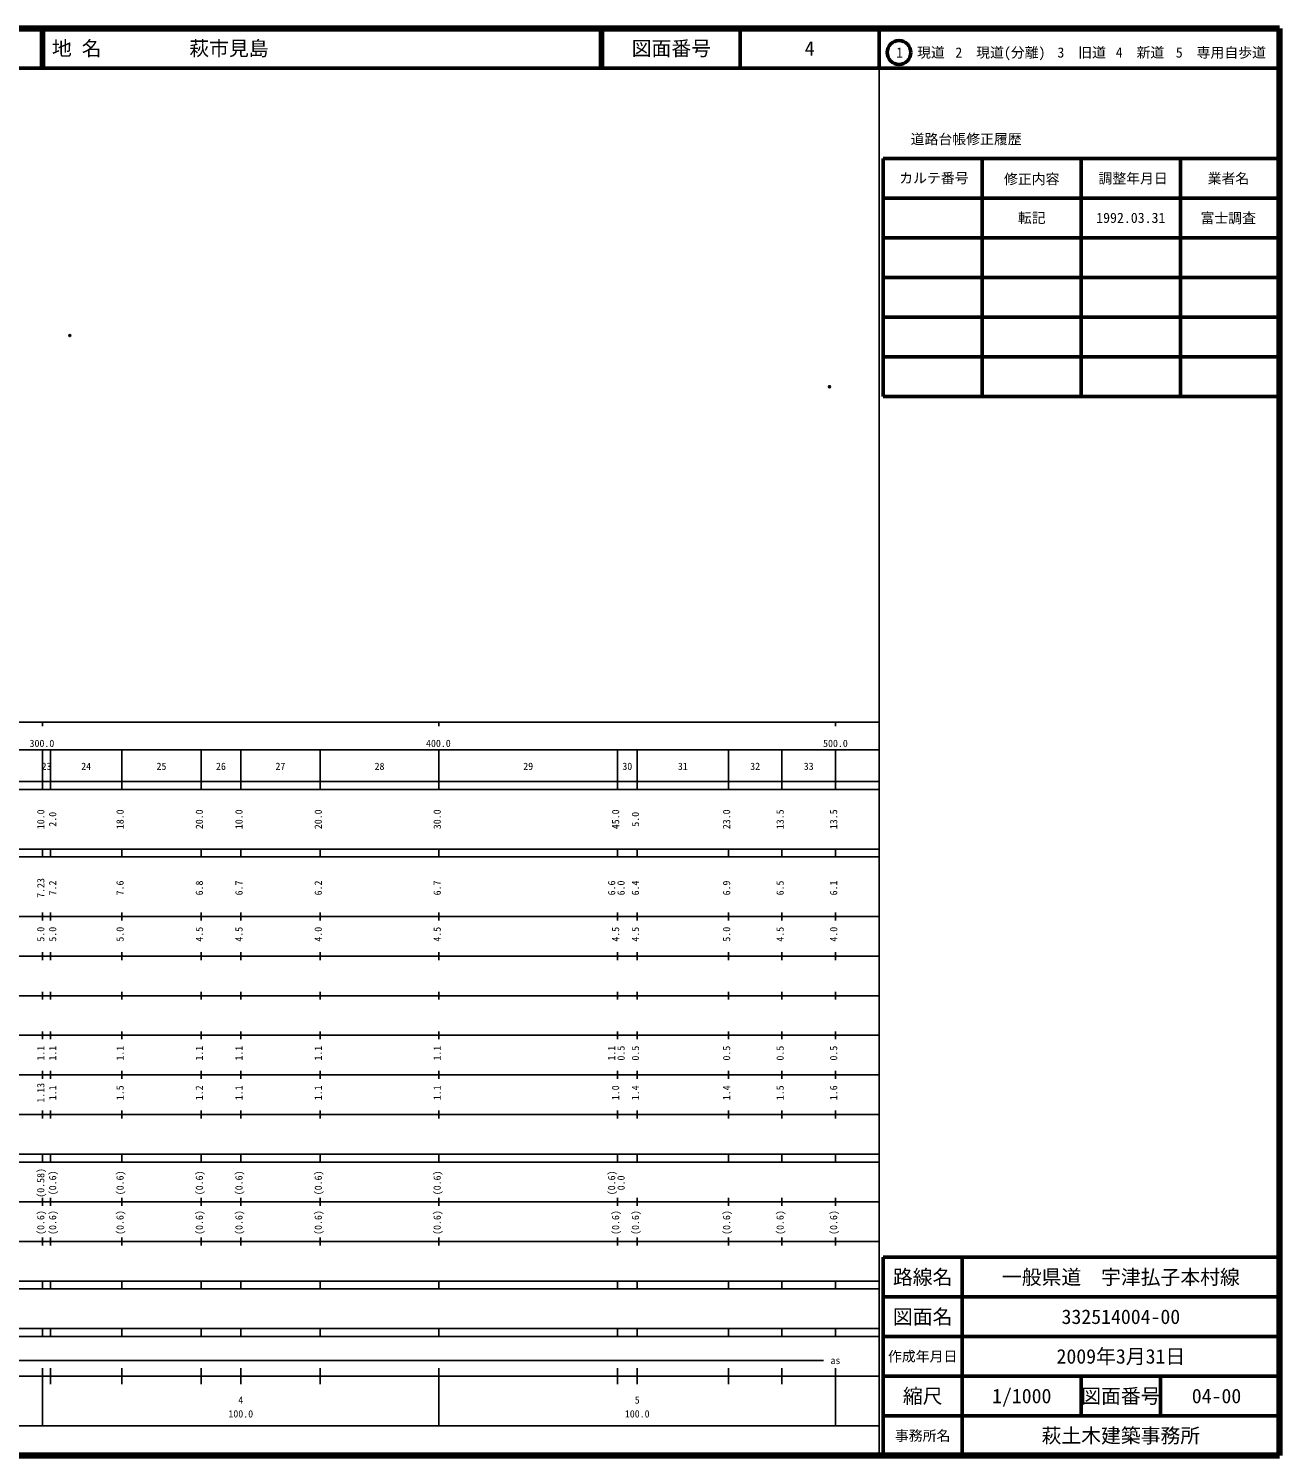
# Model space of a CAD drawing. Units: millimetres on the paper. Extents: x 40 to 680, y 20 to 380.
# Drawn here: x 364.5 to 680, y 20 to 380 of the extents above; entities that cross this region are included whole.
import ezdxf
from ezdxf.enums import TextEntityAlignment as Align

# ---------------------------------------------------------------- set-up
doc = ezdxf.new("R2010")
doc.units = ezdxf.units.MM
doc.header["$PDMODE"] = 32
doc.header["$PDSIZE"] = 0.5
doc.layers.add('M-OTRS', color=6, linetype='Continuous')
doc.layers.add('M-TTL-TXT', color=7, linetype='Continuous')
for name, color, linetype, lineweight in [('M-TTL', 2, 'Continuous', 140), ('M-TTL-BAND', 7, 'Continuous', 25), ('M-TTL-FRAM', 2, 'Continuous', 50), ('M-TTL-LINE', 7, 'Continuous', 50)]:
    doc.layers.add(name, color=color, linetype=linetype, lineweight=lineweight)
doc.styles.add('ＭＳ ゴシック', font='')
doc.styles.get('ＭＳ ゴシック').set_extended_font_data('MS Gothic')

msp = doc.modelspace()

# ---------------------------------------------------------------- linework, layer by layer
at = {"layer": 'M-OTRS'}
for p in [(374.855, 302.528), (566.496, 289.641)]:
    msp.add_point(p, dxfattribs=at)
at = {"layer": 'M-TTL'}
for p, q in [((680, 380), (40, 380)), ((680, 20), (680, 380)), ((40, 20), (680, 20))]:
    msp.add_line(p, q, dxfattribs=at)
at = {"layer": 'M-TTL-BAND'}
for p, q in [((579, 20), (579, 370)), ((40, 205), (579, 205)), ((368, 205), (368, 204)), ((468, 205), (468, 204)), ((568, 205), (568, 204)), ((68, 198), (579, 198)), ((368, 188), (368, 198)), ((370, 188), (370, 198)), ((388, 188), (388, 198)), ((408, 188), (408, 198)), ((418, 188), (418, 198)), ((438, 188), (438, 198)), ((468, 188), (468, 198)), ((513, 188), (513, 198)), ((518, 188), (518, 198)), ((541, 188), (541, 198)), ((554.5, 188), (554.5, 198)), ((568, 188), (568, 198)), ((40, 190), (579, 190)), ((40, 188), (579, 188)), ((40, 173), (579, 173)), ((368, 171), (368, 173)), ((370, 171), (370, 173)), ((388, 171), (388, 173)), ((408, 171), (408, 173)), ((418, 171), (418, 173)), ((438, 171), (438, 173)), ((468, 171), (468, 173)), ((513, 171), (513, 173)), ((518, 171), (518, 173)), ((541, 171), (541, 173)), ((554.5, 171), (554.5, 173)), ((568, 171), (568, 173)), ((40, 171), (579, 171)), ((40, 156), (579, 156)), ((368, 155), (368, 157)), ((370, 155), (370, 157)), ((388, 155), (388, 157)), ((408, 155), (408, 157)), ((418, 155), (418, 157)), ((438, 155), (438, 157)), ((468, 155), (468, 157)), ((513, 155), (513, 157)), ((518, 155), (518, 157)), ((541, 155), (541, 157)), ((554.5, 155), (554.5, 157)), ((568, 155), (568, 157)), ((46, 146), (579, 146)), ((368, 145), (368, 147)), ((370, 145), (370, 147)), ((388, 145), (388, 147)), ((408, 145), (408, 147)), ((418, 145), (418, 147)), ((438, 145), (438, 147)), ((468, 145), (468, 147)), ((513, 145), (513, 147)), ((518, 145), (518, 147)), ((541, 145), (541, 147)), ((554.5, 145), (554.5, 147)), ((568, 145), (568, 147)), ((368, 135), (368, 137)), ((370, 135), (370, 137)), ((388, 135), (388, 137)), ((408, 135), (408, 137)), ((418, 135), (418, 137)), ((438, 135), (438, 137)), ((468, 135), (468, 137)), ((513, 135), (513, 137)), ((518, 135), (518, 137)), ((541, 135), (541, 137)), ((554.5, 135), (554.5, 137)), ((568, 135), (568, 137)), ((52, 136), (579, 136)), ((46, 126), (579, 126)), ((368, 125), (368, 127)), ((370, 125), (370, 127)), ((388, 125), (388, 127)), ((408, 125), (408, 127)), ((418, 125), (418, 127)), ((438, 125), (438, 127)), ((468, 125), (468, 127)), ((513, 125), (513, 127)), ((518, 125), (518, 127)), ((541, 125), (541, 127)), ((554.5, 125), (554.5, 127)), ((568, 125), (568, 127)), ((52, 116), (579, 116)), ((368, 115), (368, 117)), ((370, 115), (370, 117)), ((388, 115), (388, 117)), ((408, 115), (408, 117)), ((418, 115), (418, 117)), ((438, 115), (438, 117)), ((468, 115), (468, 117)), ((513, 115), (513, 117)), ((518, 115), (518, 117)), ((541, 115), (541, 117)), ((554.5, 115), (554.5, 117)), ((568, 115), (568, 117)), ((46, 106), (579, 106)), ((368, 105), (368, 107)), ((370, 105), (370, 107)), ((388, 105), (388, 107)), ((408, 105), (408, 107)), ((418, 105), (418, 107)), ((438, 105), (438, 107)), ((468, 105), (468, 107)), ((513, 105), (513, 107)), ((518, 105), (518, 107)), ((541, 105), (541, 107)), ((554.5, 105), (554.5, 107)), ((568, 105), (568, 107)), ((40, 96), (579, 96)), ((40, 94), (579, 94)), ((368, 94), (368, 96)), ((370, 94), (370, 96)), ((388, 94), (388, 96)), ((408, 94), (408, 96)), ((418, 94), (418, 96)), ((438, 94), (438, 96)), ((468, 94), (468, 96)), ((513, 94), (513, 96)), ((518, 94), (518, 96)), ((541, 94), (541, 96)), ((554.5, 94), (554.5, 96)), ((568, 94), (568, 96)), ((49, 84), (579, 84)), ((368, 83), (368, 85)), ((370, 83), (370, 85)), ((388, 83), (388, 85)), ((408, 83), (408, 85)), ((418, 83), (418, 85)), ((438, 83), (438, 85)), ((468, 83), (468, 85)), ((513, 83), (513, 85)), ((518, 83), (518, 85)), ((541, 83), (541, 85)), ((554.5, 83), (554.5, 85)), ((568, 83), (568, 85)), ((40, 74), (579, 74)), ((368, 73), (368, 75)), ((370, 73), (370, 75)), ((388, 73), (388, 75)), ((408, 73), (408, 75)), ((418, 73), (418, 75)), ((438, 73), (438, 75)), ((468, 73), (468, 75)), ((513, 73), (513, 75)), ((518, 73), (518, 75)), ((541, 73), (541, 75)), ((554.5, 73), (554.5, 75)), ((568, 73), (568, 75)), ((40, 64), (579, 64)), ((40, 62), (579, 62)), ((368, 62), (368, 64)), ((370, 62), (370, 64)), ((388, 62), (388, 64)), ((408, 62), (408, 64)), ((418, 62), (418, 64)), ((438, 62), (438, 64)), ((468, 62), (468, 64)), ((513, 62), (513, 64)), ((518, 62), (518, 64)), ((541, 62), (541, 64)), ((554.5, 62), (554.5, 64)), ((568, 62), (568, 64)), ((40, 52), (579, 52)), ((368, 50), (368, 52)), ((370, 50), (370, 52)), ((388, 50), (388, 52)), ((408, 50), (408, 52)), ((418, 50), (418, 52)), ((438, 50), (438, 52)), ((468, 50), (468, 52)), ((513, 50), (513, 52)), ((518, 50), (518, 52)), ((541, 50), (541, 52)), ((554.5, 50), (554.5, 52)), ((568, 50), (568, 52)), ((40, 50), (579, 50)), ((71, 44), (565, 44)), ((40, 40), (579, 40)), ((368, 27.5), (368, 42)), ((370, 38), (370, 42)), ((388, 38), (388, 42)), ((408, 38), (408, 42)), ((418, 38), (418, 42)), ((438, 38), (438, 42)), ((468, 27.5), (468, 42)), ((513, 38), (513, 42)), ((518, 38), (518, 42)), ((541, 38), (541, 42)), ((554.5, 38), (554.5, 42)), ((568, 27.5), (568, 42)), ((68, 27.5), (579, 27.5))]:
    msp.add_line(p, q, dxfattribs=at)
at = {"layer": 'M-TTL-FRAM'}
for p, q in [((580, 347.197), (580, 287.197)), ((580, 347.197), (680, 347.197)), ((580, 287.197), (680, 287.197)), ((680, 70), (580, 70)), ((580, 70), (580, 20))]:
    msp.add_line(p, q, dxfattribs=at)
at = {"layer": 'M-TTL-LINE'}
for p, q in [((367.75, 380), (367.75, 370)), ((368.25, 380), (368.25, 370)), ((508.747, 380), (508.747, 370)), ((509.247, 380), (509.247, 370)), ((543.997, 380), (543.997, 370)), ((579, 380), (579, 370)), ((40, 370), (680, 370)), ((605, 347.197), (605, 287.197)), ((630, 347.197), (630, 287.197)), ((655, 347.197), (655, 287.197)), ((580, 337.197), (680, 337.197)), ((580, 327.197), (680, 327.197)), ((580, 317.197), (680, 317.197)), ((580, 307.197), (680, 307.197)), ((580, 297.197), (680, 297.197)), ((600, 70), (600, 20)), ((680, 60), (580, 60)), ((680, 50), (580, 50)), ((680, 40), (580, 40)), ((630, 40), (630, 30)), ((650, 40), (650, 30)), ((680, 30), (580, 30))]:
    msp.add_line(p, q, dxfattribs=at)
msp.add_circle((584.031, 373.958), 3, dxfattribs=at)

# ---------------------------------------------------------------- texts
at = {"layer": 'M-TTL-BAND', "style": 'ＭＳ ゴシック'}
for s, p in [('300.0', (367.844, 198.195)), ('400.0', (467.844, 198.195)), ('500.0', (568, 198.195)), ('23', (369, 192.405)), ('24', (379, 192.405)), ('25', (398, 192.405)), ('26', (413, 192.405)), ('27', (428, 192.405)), ('28', (453, 192.405)), ('29', (490.5, 192.405)), ('30', (515.5, 192.405)), ('31', (529.5, 192.405)), ('32', (547.75, 192.405)), ('33', (561.25, 192.405)), ('as', (568, 42.5)), ('4', (418, 32.523)), ('5', (518, 32.523)), ('100.0', (418, 29.033)), ('100.0', (518, 29.033))]:
    msp.add_text(s, height=1.833, dxfattribs=at).set_placement(p, align=Align.BOTTOM_CENTER)
for s, p in [('10.0', (369, 180.5)), ('2.0', (372, 180.5)), ('18.0', (389, 180.5)), ('20.0', (409, 180.5)), ('10.0', (419, 180.5)), ('20.0', (439, 180.5)), ('30.0', (469, 180.5)), ('45.0', (514, 180.5)), ('5.0', (519, 180.5)), ('23.0', (542, 180.5)), ('13.5', (555.5, 180.5)), ('13.5', (569, 180.5)), ('7.23', (369, 163.174)), ('7.2', (372, 163.174)), ('7.6', (389, 163.174)), ('6.8', (409, 163.174)), ('6.7', (419, 163.174)), ('6.2', (439, 163.174)), ('6.7', (469, 163.174)), ('6.6', (513, 163.174)), ('6.0', (515.37, 163.174)), ('6.4', (519, 163.174)), ('6.9', (542, 163.174)), ('6.5', (555.5, 163.174)), ('6.1', (569, 163.174)), ('5.0', (369, 151.5)), ('5.0', (372, 151.5)), ('5.0', (389, 151.5)), ('4.5', (409, 151.5)), ('4.5', (419, 151.5)), ('4.0', (439, 151.5)), ('4.5', (469, 151.5)), ('4.5', (514, 151.5)), ('4.5', (519, 151.5)), ('5.0', (542, 151.5)), ('4.5', (555.5, 151.5)), ('4.0', (569, 151.5)), ('1.1', (369, 121.5)), ('1.1', (372, 121.5)), ('1.1', (389, 121.5)), ('1.1', (409, 121.5)), ('1.1', (419, 121.5)), ('1.1', (439, 121.5)), ('1.1', (469, 121.5)), ('1.1', (513, 121.5)), ('0.5', (515.37, 121.5)), ('0.5', (519, 121.5)), ('0.5', (542, 121.5)), ('0.5', (555.5, 121.5)), ('0.5', (569, 121.5)), ('1.13', (369, 111.5)), ('1.1', (372, 111.5)), ('1.5', (389, 111.5)), ('1.2', (409, 111.5)), ('1.1', (419, 111.5)), ('1.1', (439, 111.5)), ('1.1', (469, 111.5)), ('1.0', (514, 111.5)), ('1.4', (519, 111.5)), ('1.4', (542, 111.5)), ('1.5', (555.5, 111.5)), ('1.6', (569, 111.5)), ('(0.58)', (369, 88.764)), ('(0.6)', (372, 88.764)), ('(0.6)', (389, 88.764)), ('(0.6)', (409, 88.764)), ('(0.6)', (419, 88.764)), ('(0.6)', (439, 88.764)), ('(0.6)', (469, 88.764)), ('(0.6)', (513, 88.764)), ('0.0', (515.37, 88.764)), ('(0.6)', (369, 78.764)), ('(0.6)', (372, 78.764)), ('(0.6)', (389, 78.764)), ('(0.6)', (409, 78.764)), ('(0.6)', (419, 78.764)), ('(0.6)', (439, 78.764)), ('(0.6)', (469, 78.764)), ('(0.6)', (514, 78.764)), ('(0.6)', (519, 78.764)), ('(0.6)', (542, 78.764)), ('(0.6)', (555.5, 78.764)), ('(0.6)', (569, 78.764))]:
    msp.add_text(s, height=1.833, rotation=90, dxfattribs=at).set_placement(p, align=Align.BOTTOM_CENTER)
at = {"layer": 'M-TTL-TXT', "style": 'ＭＳ ゴシック'}
for s, p in [('地 名', (370.38, 375)), ('萩市見島', (405.024, 375))]:
    msp.add_text(s, height=3.666, dxfattribs=at).set_placement(p, align=Align.MIDDLE_LEFT)
for s, height, p in [('図面番号', 3.666, (526.622, 375)), ('4', 3.666, (561.497, 375)), ('1\u3000現道', 2.566, (589.448, 373.958)), ('2\u3000現道(分離)', 2.566, (609.619, 373.958)), ('3\u3000旧道', 2.566, (630.121, 373.958)), ('4\u3000新道', 2.566, (644.824, 373.958)), ('5\u3000専用自歩道', 2.566, (665.228, 373.958)), ('道路台帳修正履歴', 2.566, (600.968, 352.113)), ('カルテ番号', 2.566, (592.839, 342.277)), ('修正内容', 2.566, (617.509, 342.023)), ('調整年月日', 2.566, (643.089, 342.197)), ('業者名', 2.566, (667.134, 342.197)), ('転記', 2.566, (617.5, 332.245)), ('1992.03.31', 2.566, (642.5, 332.245)), ('富士調査', 2.566, (667.077, 332.189)), ('路線名', 3.666, (590, 65)), ('路線名', 3.666, (590, 65)), ('一般県道\u3000宇津払子本村線', 3.666, (640, 65)), ('図面名', 3.666, (590, 55)), ('図面名', 3.666, (590, 55)), ('332514004-00', 3.666, (640, 55)), ('2009年3月31日', 3.666, (640, 45)), ('作成年月日', 2.566, (590, 45)), ('作成年月日', 2.566, (590, 45)), ('縮尺', 3.666, (590, 35)), ('縮尺', 3.666, (590, 35)), ('1/1000', 3.666, (615, 35)), ('図面番号', 3.666, (640, 35)), ('図面番号', 3.666, (640, 35)), ('04-00', 3.666, (664.125, 35)), ('事務所名', 2.566, (590, 25)), ('事務所名', 2.566, (590, 25)), ('萩土木建築事務所', 3.666, (640, 25))]:
    msp.add_text(s, height=height, dxfattribs=at).set_placement(p, align=Align.MIDDLE_CENTER)

doc.saveas('drawing.dxf')
